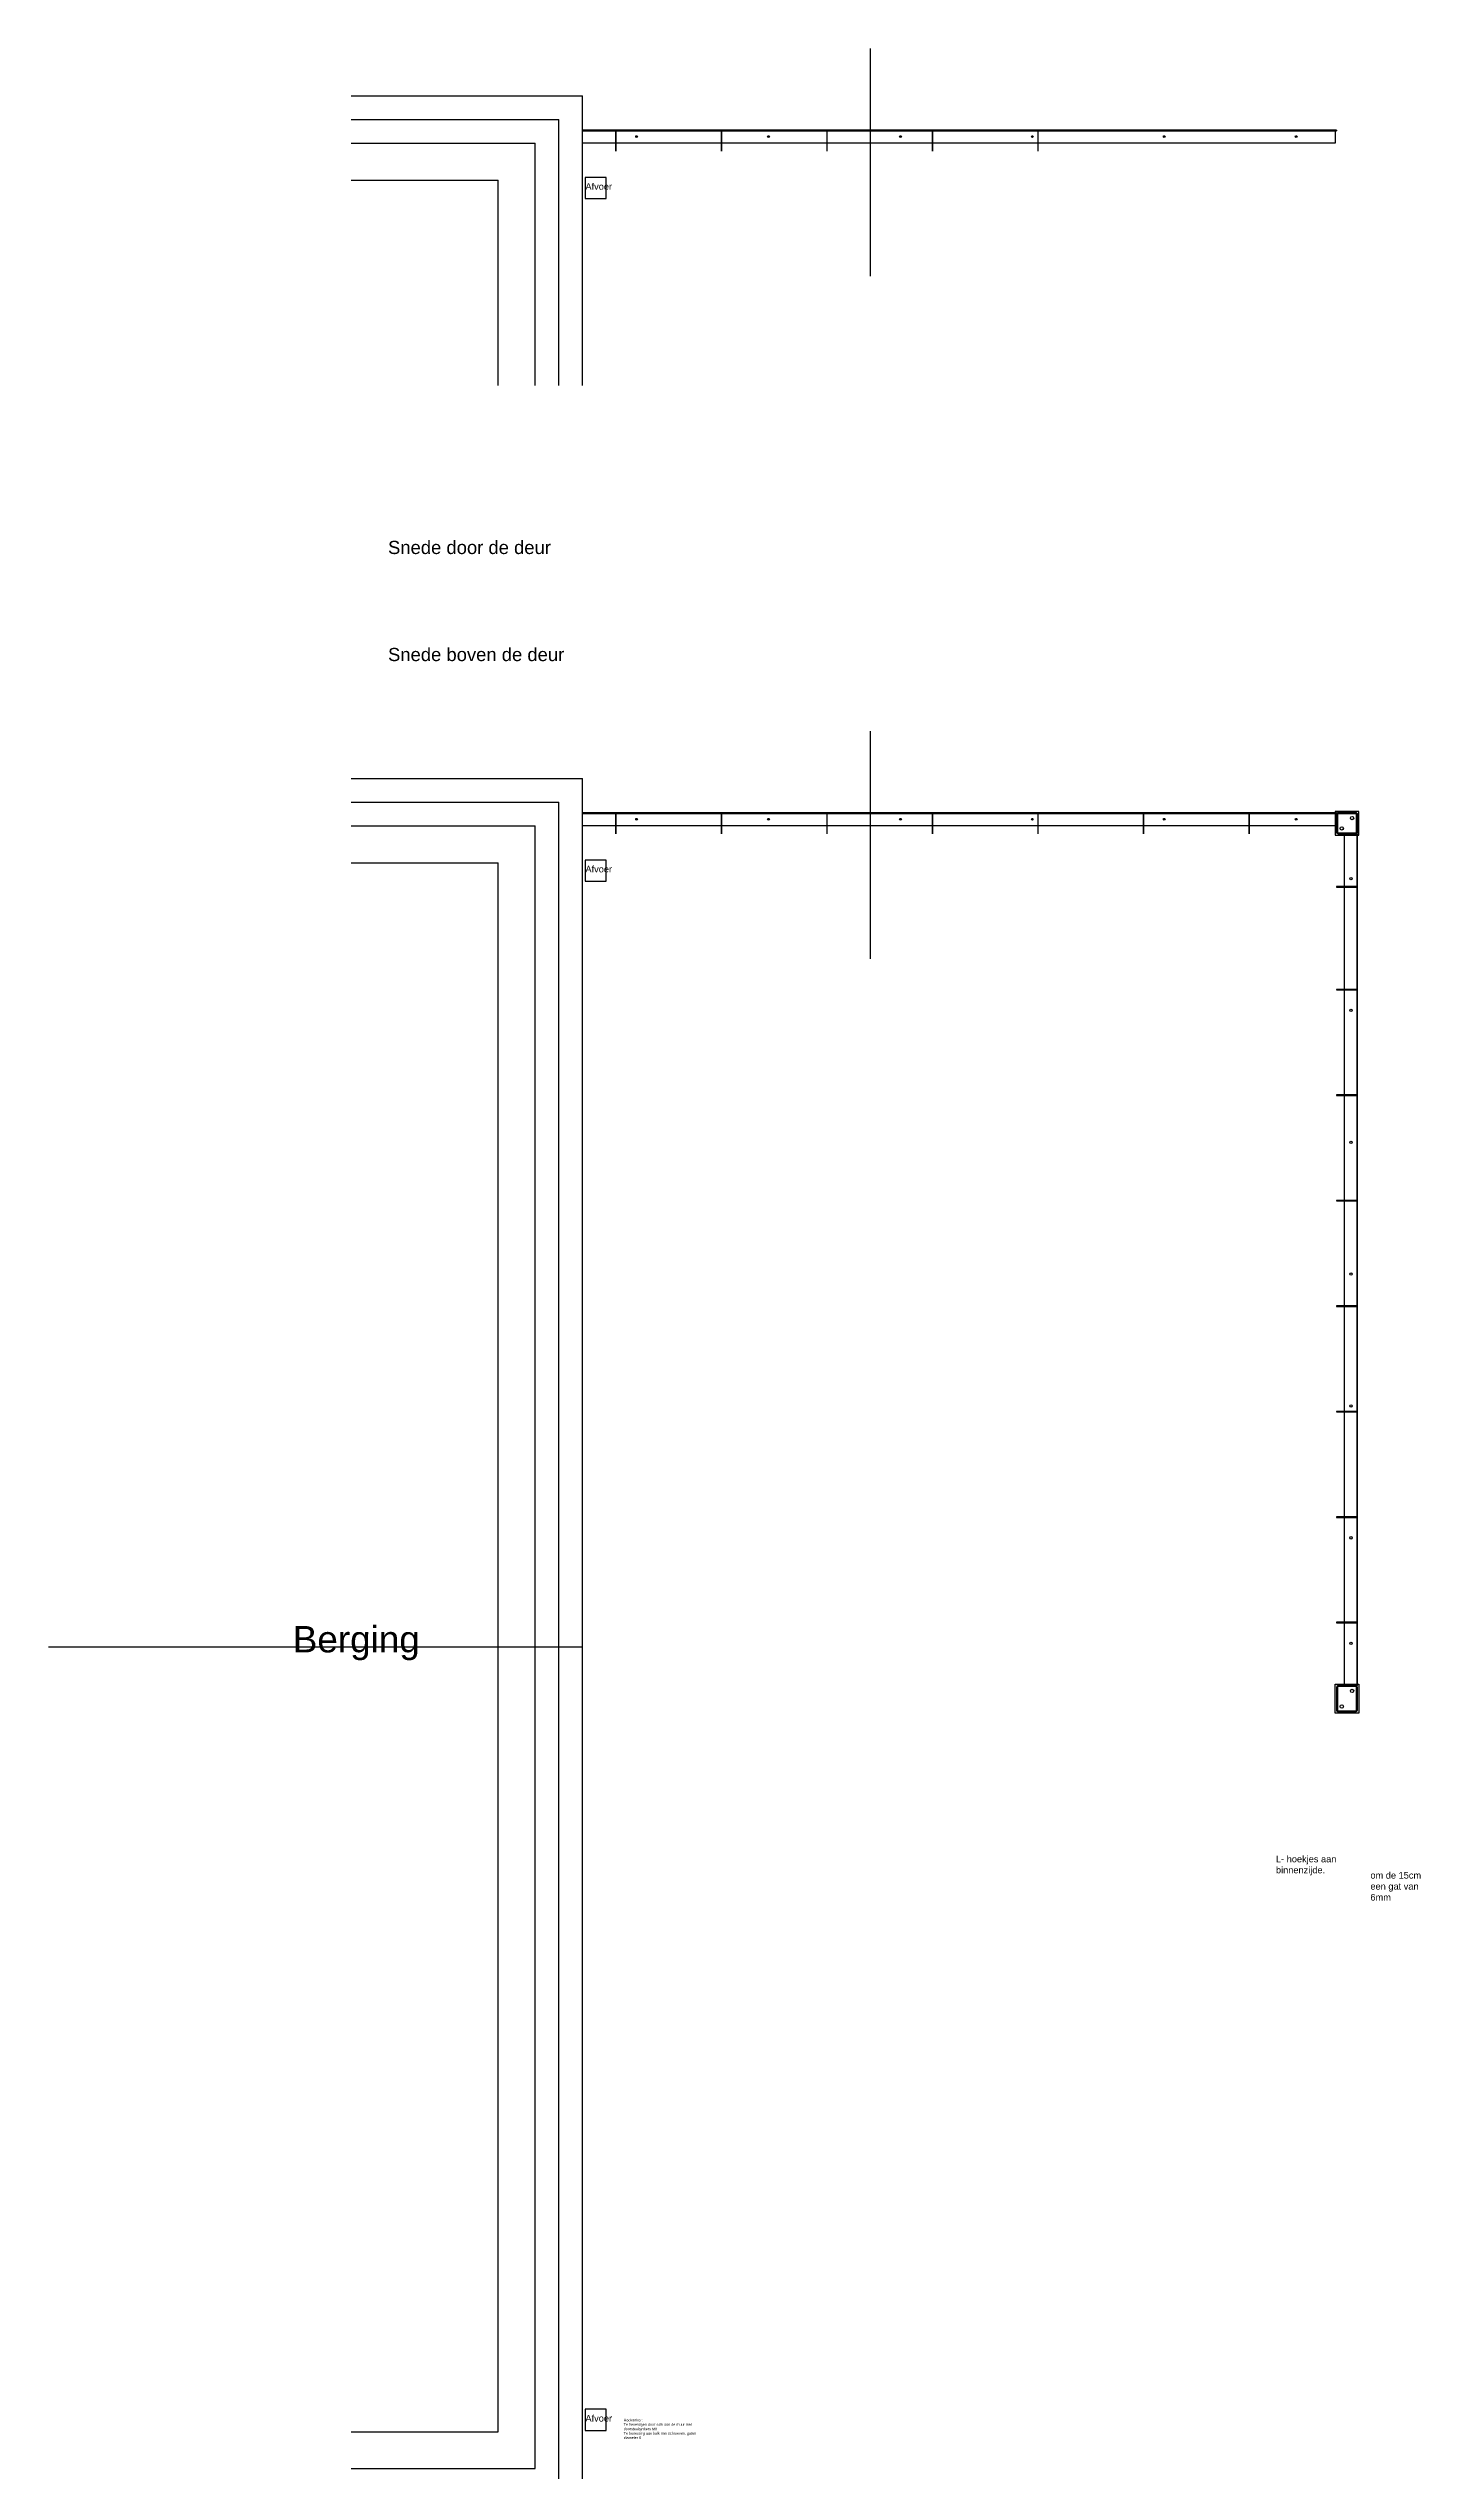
# Model space of a CAD drawing. Header units: millimetres. Extents: x -714 to 1525, y 184 to 1564.
# Drawn here: x 83 to 603, y 645 to 1564 of the extents above; entities that cross this region are included whole.
import ezdxf

# ---------------------------------------------------------------- set-up
doc = ezdxf.new("R2010")
doc.units = ezdxf.units.MM
for name, color, linetype in [('Bestaande ruwbouw', 7, 'Continuous'), ('Staal', 20, 'Continuous'), ('Staal - kolommen', 20, 'Continuous'), ('Staal - L profielen verticaal', 20, 'Continuous'), ('Staal - vloerprofielen', 20, 'Continuous')]:
    doc.layers.add(name, color=color, linetype=linetype)
doc.layers.get('Staal - kolommen').off()
doc.layers.get('Staal - L profielen verticaal').off()
doc.layers.get('Staal - vloerprofielen').off()
doc.styles.get("Standard").update_dxf_attribs({"font": 'arial.ttf'})

# ---------------------------------------------------------------- blocks, each defined once
blk = doc.blocks.new('Middelkolom plan')
at = {"layer": 'Staal'}
for p, q in [((0, 9.3), (0, 0.7)), ((0.4, 9.3), (0.4, 0.7)), ((7.3, 10), (0.7, 10)), ((7.3, 9.6), (0.7, 9.6)), ((7.6, 0.7), (7.6, 9.3)), ((8, 0.7), (8, 9.3)), ((0.7, 0.4), (7.3, 0.4)), ((0.7, 0), (7.3, 0))]:
    blk.add_line(p, q, dxfattribs=at)
blk.add_lwpolyline([(-0.5, -0.5), (-0.5, 10.5), (8.5, 10.5), (8.5, -0.5)], close=True, dxfattribs=at)
for centre in [(2.05, 2.05), (5.95, 7.95)]:
    blk.add_circle(centre, 0.65, dxfattribs=at)
for centre, radius, start, end in [((0.7, 9.3), 0.7, 90, 180), ((0.7, 9.3), 0.3, 90, 180), ((7.3, 9.3), 0.7, 360, 90), ((7.3, 9.3), 0.3, 0, 90), ((0.7, 0.7), 0.7, 180, 270), ((0.7, 0.7), 0.3, 180, 270), ((7.3, 0.7), 0.7, 270, 0), ((7.3, 0.7), 0.3, 270, 0)]:
    blk.add_arc(centre, radius, start, end, dxfattribs=at)
blk = doc.blocks.new('Vloerprofiel kopse zijde')
at = {"layer": 'Staal'}
blk.add_lwpolyline([(0, 0), (285.75, 0), (285.75, -0.3), (285.25, -0.3), (285.25, -5), (0, -5), (0, -0.3), (285.75, -0.3), (285.75, 0), (0, 0), (0, -0.3)], dxfattribs=at)
for centre in [(20.51, -2.5), (70.51, -2.5), (120.51, -2.5), (170.51, -2.5), (220.51, -2.5), (270.51, -2.5)]:
    blk.add_circle(centre, 0.35, dxfattribs=at)
blk = doc.blocks.new('Vloerprofiel langse zijde')
at = {"layer": 'Staal'}
blk.add_lwpolyline([(5, 318), (4.7, 318), (4.7, 317.5), (0, 317.5), (0, -4.5), (4.7, -4.5), (4.7, -5), (5, -5), (5, 318), (4.7, 318), (4.7, -5)], dxfattribs=at)
for centre in [(2.5, 301), (2.5, 251), (2.5, 201), (2.5, 151), (2.5, 101), (2.5, 51), (2.5, 11)]:
    blk.add_circle(centre, 0.45, dxfattribs=at)
blk = doc.blocks.new('L profiel verticaal voor langse zijde')
at = {"layer": 'Staal'}
for p, q in [((2, 0), (2, -0.2)), ((2.5, 0), (2.5, -0.2)), ((7.6, 0), (7.6, -0.2)), ((8, -2), (7.8, -2)), ((8, -2.5), (7.8, -2.5))]:
    blk.add_line(p, q, dxfattribs=at)
blk.add_lwpolyline([(7.6, 0), (0, 0), (0, -0.2), (7.6, -0.2, -0.414214), (7.8, -0.4), (7.8, -4.5), (8, -4.5), (8, -0.4, 0.414214)], format="xyb", close=True, dxfattribs=at)
blk = doc.blocks.new('L profiel verticaal voor kopse zijde')
at = {"color": 1}
blk.add_line((0, 4.5), (0, 4.3), dxfattribs=at)
for p, q in [((2, 4.5), (2, 4.3)), ((2, 4.3), (2.5, 4.3)), ((2.5, 4.3), (2.5, 4.5))]:
    blk.add_line(p, q)
at = {"layer": 'Staal'}
for p, q in [((7.6, 4.5), (0, 4.5)), ((0, 4.3), (7.6, 4.3)), ((7.6, 4.5), (7.6, 4.3)), ((7.8, 4.1), (7.8, 0)), ((8, 2.5), (7.8, 2.5)), ((8, 2), (7.8, 2)), ((7.8, 0), (8, 0)), ((8, 0), (8, 4.1))]:
    blk.add_line(p, q, dxfattribs=at)
for radius, start in [(0.4, 0), (0.2, 360)]:
    blk.add_arc((7.6, 4.1), radius, start, 90, dxfattribs=at)

msp = doc.modelspace()

# ---------------------------------------------------------------- linework, layer by layer
for p, q in [((394.61, 1564.37), (394.61, 1478.06)), ((394.61, 1305.47), (394.61, 1219.17)), ((285.61, 958.04), (83.2, 958.04))]:
    msp.add_line(p, q)
at = {"layer": 'Bestaande ruwbouw'}
for p, q in [((197.94, 1546.43), (285.61, 1546.43)), ((285.61, 1436.61), (285.61, 1546.43)), ((197.94, 1537.43), (276.61, 1537.43)), ((276.61, 1436.61), (276.61, 1537.43)), ((197.94, 1528.43), (267.61, 1528.43)), ((267.61, 1436.61), (267.61, 1528.43)), ((197.94, 1514.43), (253.61, 1514.43)), ((253.61, 1436.61), (253.61, 1514.43)), ((197.94, 1287.54), (285.61, 1287.54)), ((285.61, 628.54), (285.61, 1287.54)), ((197.94, 1278.54), (276.61, 1278.54)), ((276.61, 637.54), (276.61, 1278.54)), ((197.94, 1269.54), (267.61, 1269.54)), ((267.61, 646.54), (267.61, 1269.54)), ((197.94, 1255.54), (253.61, 1255.54)), ((253.61, 660.54), (253.61, 1255.54)), ((197.94, 660.54), (253.61, 660.54)), ((197.94, 646.54), (267.61, 646.54))]:
    msp.add_line(p, q, dxfattribs=at)
for points in [[(286.61, 1515.43), (286.61, 1507.43), (294.61, 1507.43), (294.61, 1515.43)], [(286.61, 1256.54), (286.61, 1248.54), (294.61, 1248.54), (294.61, 1256.54)], [(286.61, 669.04), (286.61, 661.04), (294.61, 661.04), (294.61, 669.04)]]:
    msp.add_lwpolyline(points, close=True, dxfattribs=at)
at = {"layer": 'Staal'}
msp.add_line((571.36, 1246.51), (573.61, 1246.51), dxfattribs=at)
msp.add_lwpolyline([(579.86, 1275.04), (570.86, 1275.04), (570.86, 1266.54), (570.86, 1266.04), (571.36, 1266.04), (579.86, 1266.04)], close=True, dxfattribs=at)
for points in [[(578.66, 1274.54), (572.06, 1274.54, 0.414214), (571.36, 1273.84), (571.36, 1267.24, 0.414214), (572.06, 1266.54), (578.66, 1266.54, 0.414214), (579.36, 1267.24), (579.36, 1273.84, 0.414214)], [(578.66, 1274.14), (572.06, 1274.14, 0.414214), (571.76, 1273.84), (571.76, 1267.24, 0.414214), (572.06, 1266.94), (578.66, 1266.94, 0.414214), (578.96, 1267.24), (578.96, 1273.84, 0.414214)]]:
    msp.add_lwpolyline(points, format="xyb", close=True, dxfattribs=at)
for centre in [(573.41, 1268.59), (577.31, 1272.49)]:
    msp.add_circle(centre, 0.65, dxfattribs=at)

# ---------------------------------------------------------------- block references
at = {"layer": 'Staal - kolommen'}
msp.add_blockref('Middelkolom plan', (571.36, 933.54), dxfattribs=at)
at = {"layer": 'Staal - L profielen verticaal', "rotation": 90}
for p in [(302.68, 1525.43), (342.68, 1525.43), (382.68, 1525.43), (399.11, 1525.43), (422.68, 1525.43), (462.68, 1525.43), (302.68, 1266.54), (342.68, 1266.54), (382.68, 1266.54), (422.68, 1266.54), (462.68, 1266.54), (502.68, 1266.54), (542.68, 1266.54)]:
    msp.add_blockref('L profiel verticaal voor kopse zijde', p, dxfattribs=at)
at = {"layer": 'Staal - L profielen verticaal'}
for p in [(571.36, 1246.51), (571.36, 1207.51), (571.36, 1167.51), (571.36, 1127.51), (571.36, 1087.51), (571.36, 1047.51), (571.36, 1007.51), (571.36, 967.51)]:
    msp.add_blockref('L profiel verticaal voor langse zijde', p, dxfattribs=at)
at = {"layer": 'Staal - vloerprofielen'}
for name, p in [('Vloerprofiel kopse zijde', (285.61, 1533.43)), ('Vloerprofiel kopse zijde', (285.61, 1274.54)), ('Vloerprofiel langse zijde', (574.36, 948.54))]:
    msp.add_blockref(name, p, dxfattribs=at)

# ---------------------------------------------------------------- texts
at = {"char_height": 2.5, "attachment_point": 1}
for s, width, insert in [('L- hoekjes aan binnenzijde. ', 23.242, (548.46, 878.98)), ('om de 15cm een gat van 6mm', 21.4465, (584.27, 872.8))]:
    msp.add_mtext_dynamic_manual_height_columns(s, width=width, gutter_width=12.5, heights=[0], dxfattribs=dict(at, insert=insert))
at = {"layer": 'Bestaande ruwbouw', "attachment_point": 1}
for s, width, insert, char_height in [('Afvoer', 5.4021, (286.72, 1513.28), 2.5), ('Afvoer', 5.4021, (286.72, 1254.39), 2.5), ('Berging', 75.9808, (175.8, 966.09), 10), ('Afvoer', 5.4021, (286.72, 666.89), 2.5)]:
    msp.add_mtext_dynamic_manual_height_columns(s, width=width, gutter_width=12.5, heights=[0], dxfattribs=dict(at, insert=insert, char_height=char_height))
at = {"layer": 'Staal', "attachment_point": 1}
for s, width, gutter_width, heights, insert, char_height in [('Snede door de deur', 78.3364, 49.66, [11.93], (211.9, 1377.63), 5), ('Snede boven de deur', 78.3364, 49.66, [11.93], (211.9, 1337.03), 5), ('Hoekanker:\\PTe bevestigen door balk aan de muur met doorsteekankers M8\\PTe bevesting aan balk met schroeven, gaten diameter 6 ', 31.1656, 12.5, [11.13], (301.22, 665.46), 1)]:
    msp.add_mtext_dynamic_manual_height_columns(s, width=width, gutter_width=gutter_width, heights=heights, dxfattribs=dict(at, insert=insert, char_height=char_height))

doc.saveas('drawing.dxf')
